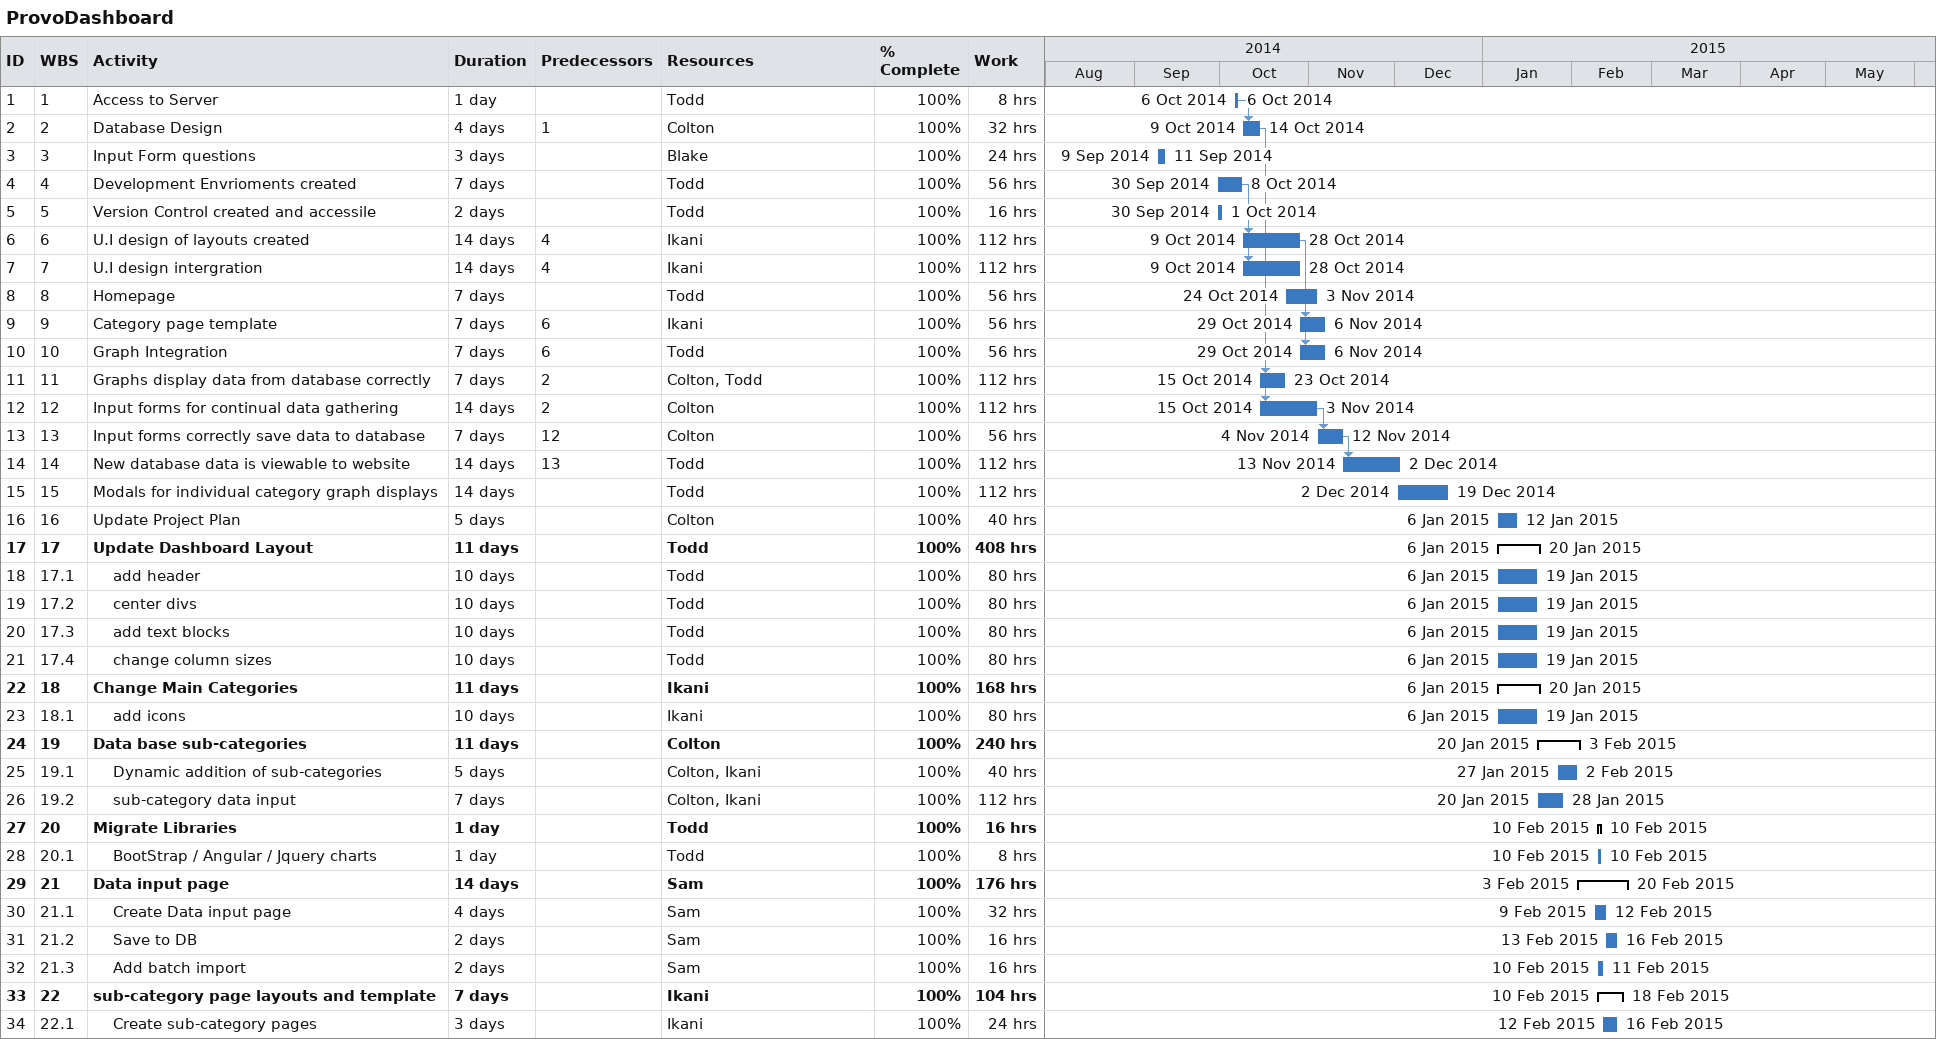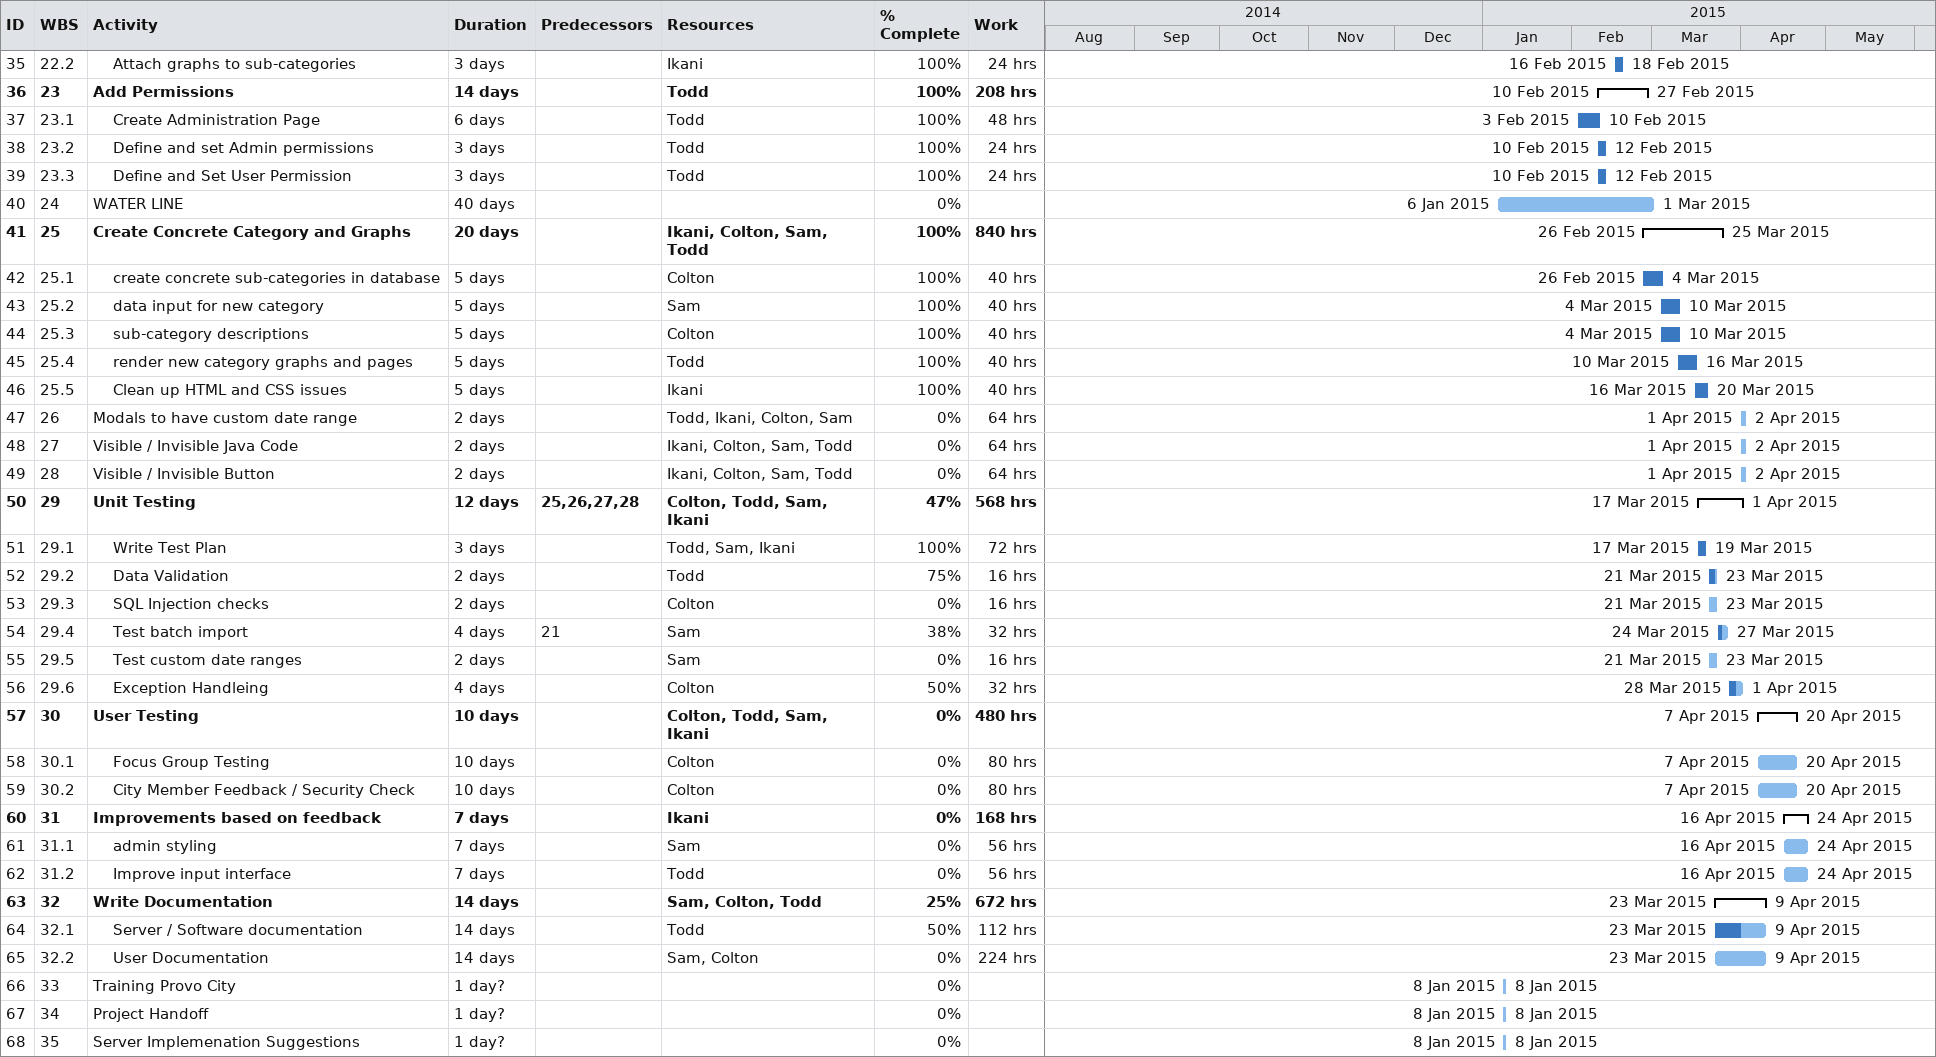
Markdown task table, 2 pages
ProvoDashboard

| ID | WBS | Task | Duration | Start | Finish | Predecessors | Resources | % complete | Work (h) |
|---|---|---|---|---|---|---|---|---|---|
| 1 | 1 | Access to Server | 1d | 2014-10-06 | 2014-10-06 |  | Todd | 100 | 8 |
| 2 | 2 | Database Design | 4d | 2014-10-09 | 2014-10-14 | 1 | Colton | 100 | 32 |
| 3 | 3 | Input Form questions | 3d | 2014-09-09 | 2014-09-11 |  | Blake | 100 | 24 |
| 4 | 4 | Development Envrioments created | 7d | 2014-09-30 | 2014-10-08 |  | Todd | 100 | 56 |
| 5 | 5 | Version Control created and accessile | 2d | 2014-09-30 | 2014-10-01 |  | Todd | 100 | 16 |
| 6 | 6 | U.I design of layouts created | 14d | 2014-10-09 | 2014-10-28 | 4 | Ikani | 100 | 112 |
| 7 | 7 | U.I design intergration | 14d | 2014-10-09 | 2014-10-28 | 4 | Ikani | 100 | 112 |
| 8 | 8 | Homepage | 7d | 2014-10-24 | 2014-11-03 |  | Todd | 100 | 56 |
| 9 | 9 | Category page template | 7d | 2014-10-29 | 2014-11-06 | 6 | Ikani | 100 | 56 |
| 10 | 10 | Graph Integration | 7d | 2014-10-29 | 2014-11-06 | 6 | Todd | 100 | 56 |
| 11 | 11 | Graphs display data from database correctly | 7d | 2014-10-15 | 2014-10-23 | 2 | Colton, Todd | 100 | 112 |
| 12 | 12 | Input forms for continual data gathering | 14d | 2014-10-15 | 2014-11-03 | 2 | Colton | 100 | 112 |
| 13 | 13 | Input forms correctly save data to database | 7d | 2014-11-04 | 2014-11-12 | 12 | Colton | 100 | 56 |
| 14 | 14 | New database data is viewable to website | 14d | 2014-11-13 | 2014-12-02 | 13 | Todd | 100 | 112 |
| 15 | 15 | Modals for individual category graph displays | 14d | 2014-12-02 | 2014-12-19 |  | Todd | 100 | 112 |
| 16 | 16 | Update Project Plan | 5d | 2015-01-06 | 2015-01-12 |  | Colton | 100 | 40 |
| 17 | 17 | **Update Dashboard Layout** | 11d | 2015-01-06 | 2015-01-20 |  | Todd | 100 | 408 |
| 18 | 17.1 | add header | 10d | 2015-01-06 | 2015-01-19 |  | Todd | 100 | 80 |
| 19 | 17.2 | center divs | 10d | 2015-01-06 | 2015-01-19 |  | Todd | 100 | 80 |
| 20 | 17.3 | add text blocks | 10d | 2015-01-06 | 2015-01-19 |  | Todd | 100 | 80 |
| 21 | 17.4 | change column sizes | 10d | 2015-01-06 | 2015-01-19 |  | Todd | 100 | 80 |
| 22 | 18 | **Change Main Categories** | 11d | 2015-01-06 | 2015-01-20 |  | Ikani | 100 | 168 |
| 23 | 18.1 | add icons | 10d | 2015-01-06 | 2015-01-19 |  | Ikani | 100 | 80 |
| 24 | 19 | **Data base sub-categories** | 11d | 2015-01-20 | 2015-02-03 |  | Colton | 100 | 240 |
| 25 | 19.1 | Dynamic addition of sub-categories | 5d | 2015-01-27 | 2015-02-02 |  | Colton, Ikani | 100 | 40 |
| 26 | 19.2 | sub-category data input | 7d | 2015-01-20 | 2015-01-28 |  | Colton, Ikani | 100 | 112 |
| 27 | 20 | **Migrate Libraries** | 1d | 2015-02-10 | 2015-02-10 |  | Todd | 100 | 16 |
| 28 | 20.1 | BootStrap / Angular / Jquery charts | 1d | 2015-02-10 | 2015-02-10 |  | Todd | 100 | 8 |
| 29 | 21 | **Data input page** | 14d | 2015-02-03 | 2015-02-20 |  | Sam | 100 | 176 |
| 30 | 21.1 | Create Data input page | 4d | 2015-02-09 | 2015-02-12 |  | Sam | 100 | 32 |
| 31 | 21.2 | Save to DB | 2d | 2015-02-13 | 2015-02-16 |  | Sam | 100 | 16 |
| 32 | 21.3 | Add batch import | 2d | 2015-02-10 | 2015-02-11 |  | Sam | 100 | 16 |
| 33 | 22 | **sub-category page layouts and template** | 7d | 2015-02-10 | 2015-02-18 |  | Ikani | 100 | 104 |
| 34 | 22.1 | Create sub-category pages | 3d | 2015-02-12 | 2015-02-16 |  | Ikani | 100 | 24 |
| 35 | 22.2 | Attach graphs to sub-categories | 3d | 2015-02-16 | 2015-02-18 |  | Ikani | 100 | 24 |
| 36 | 23 | **Add Permissions** | 14d | 2015-02-10 | 2015-02-27 |  | Todd | 100 | 208 |
| 37 | 23.1 | Create Administration Page | 6d | 2015-02-03 | 2015-02-10 |  | Todd | 100 | 48 |
| 38 | 23.2 | Define and set Admin permissions | 3d | 2015-02-10 | 2015-02-12 |  | Todd | 100 | 24 |
| 39 | 23.3 | Define and Set User Permission | 3d | 2015-02-10 | 2015-02-12 |  | Todd | 100 | 24 |
| 40 | 24 | WATER LINE | 40d | 2015-01-06 | 2015-03-01 |  |  | 0 |  |
| 41 | 25 | **Create Concrete Category and Graphs** | 20d | 2015-02-26 | 2015-03-25 |  | Ikani, Colton, Sam, Todd | 100 | 840 |
| 42 | 25.1 | create concrete sub-categories in database | 5d | 2015-02-26 | 2015-03-04 |  | Colton | 100 | 40 |
| 43 | 25.2 | data input for new category | 5d | 2015-03-04 | 2015-03-10 |  | Sam | 100 | 40 |
| 44 | 25.3 | sub-category descriptions | 5d | 2015-03-04 | 2015-03-10 |  | Colton | 100 | 40 |
| 45 | 25.4 | render new category graphs and pages | 5d | 2015-03-10 | 2015-03-16 |  | Todd | 100 | 40 |
| 46 | 25.5 | Clean up HTML and CSS issues | 5d | 2015-03-16 | 2015-03-20 |  | Ikani | 100 | 40 |
| 47 | 26 | Modals to have custom date range | 2d | 2015-04-01 | 2015-04-02 |  | Todd, Ikani, Colton, Sam | 0 | 64 |
| 48 | 27 | Visible / Invisible Java Code | 2d | 2015-04-01 | 2015-04-02 |  | Ikani, Colton, Sam, Todd | 0 | 64 |
| 49 | 28 | Visible / Invisible Button | 2d | 2015-04-01 | 2015-04-02 |  | Ikani, Colton, Sam, Todd | 0 | 64 |
| 50 | 29 | **Unit Testing** | 12d | 2015-03-17 | 2015-04-01 | 25, 26, 27, 28 | Colton, Todd, Sam, Ikani | 47 | 568 |
| 51 | 29.1 | Write Test Plan | 3d | 2015-03-17 | 2015-03-19 |  | Todd, Sam, Ikani | 100 | 72 |
| 52 | 29.2 | Data Validation | 2d | 2015-03-21 | 2015-03-23 |  | Todd | 75 | 16 |
| 53 | 29.3 | SQL Injection checks | 2d | 2015-03-21 | 2015-03-23 |  | Colton | 0 | 16 |
| 54 | 29.4 | Test batch import | 4d | 2015-03-24 | 2015-03-27 | 21 | Sam | 38 | 32 |
| 55 | 29.5 | Test custom date ranges | 2d | 2015-03-21 | 2015-03-23 |  | Sam | 0 | 16 |
| 56 | 29.6 | Exception Handleing | 4d | 2015-03-28 | 2015-04-01 |  | Colton | 50 | 32 |
| 57 | 30 | **User Testing** | 10d | 2015-04-07 | 2015-04-20 |  | Colton, Todd, Sam, Ikani | 0 | 480 |
| 58 | 30.1 | Focus Group Testing | 10d | 2015-04-07 | 2015-04-20 |  | Colton | 0 | 80 |
| 59 | 30.2 | City Member Feedback / Security Check | 10d | 2015-04-07 | 2015-04-20 |  | Colton | 0 | 80 |
| 60 | 31 | **Improvements based on feedback** | 7d | 2015-04-16 | 2015-04-24 |  | Ikani | 0 | 168 |
| 61 | 31.1 | admin styling | 7d | 2015-04-16 | 2015-04-24 |  | Sam | 0 | 56 |
| 62 | 31.2 | Improve input interface | 7d | 2015-04-16 | 2015-04-24 |  | Todd | 0 | 56 |
| 63 | 32 | **Write Documentation** | 14d | 2015-03-23 | 2015-04-09 |  | Sam, Colton, Todd | 25 | 672 |
| 64 | 32.1 | Server / Software documentation | 14d | 2015-03-23 | 2015-04-09 |  | Todd | 50 | 112 |
| 65 | 32.2 | User Documentation | 14d | 2015-03-23 | 2015-04-09 |  | Sam, Colton | 0 | 224 |
| 66 | 33 | Training Provo City | 1d? | 2015-01-08 | 2015-01-08 |  |  | 0 |  |
| 67 | 34 | Project Handoff | 1d? | 2015-01-08 | 2015-01-08 |  |  | 0 |  |
| 68 | 35 | Server Implemenation Suggestions | 1d? | 2015-01-08 | 2015-01-08 |  |  | 0 |  |
